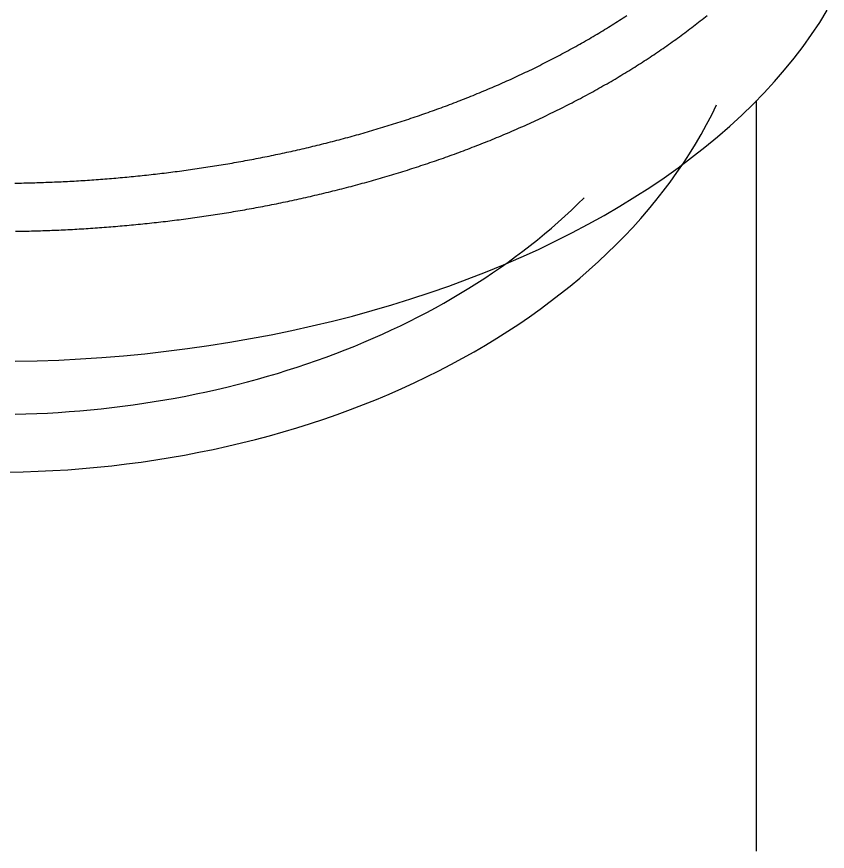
# Model space of a CAD drawing. Extents: x -6.6 to 49.4, y -19.1 to 32.1.
# Drawn here: x 41.1 to 47.05, y 17.78 to 23.9 of the extents above; entities that cross this region are included whole.
import ezdxf

# ---------------------------------------------------------------- set-up
doc = ezdxf.new("R2010")
doc.units = 0
doc.layers.get('0').update_dxf_attribs({"linetype": 'CONTINUOUS'})

msp = doc.modelspace()

# ---------------------------------------------------------------- linework, layer by layer
at = {"color": 7, "linetype": 'CONTINUOUS'}
msp.add_line((46.526522, 17.776448), (46.526522, 23.286736), dxfattribs=at)
at = {"color": 7}
for points in [[(41.0835, 22.6814, 0), (41.0996, 22.6816, 0), (41.1157, 22.6819, 0), (41.1318, 22.6822, 0), (41.148, 22.6825, 0), (41.1641, 22.6829, 0), (41.1802, 22.6833, 0), (41.1963, 22.6837, 0), (41.2124, 22.6841, 0), (41.2286, 22.6845, 0), (41.2447, 22.685, 0), (41.2608, 22.6855, 0), (41.2769, 22.6861, 0), (41.293, 22.6866, 0), (41.3092, 22.6872, 0), (41.3253, 22.6878, 0), (41.3414, 22.6884, 0), (41.3575, 22.6891, 0), (41.3737, 22.6897, 0), (41.3898, 22.6904, 0), (41.4059, 22.6912, 0), (41.422, 22.6919, 0), (41.4381, 22.6927, 0), (41.4542, 22.6935, 0), (41.4704, 22.6943, 0), (41.4865, 22.6952, 0), (41.5026, 22.696, 0), (41.5187, 22.6969, 0), (41.5348, 22.6979, 0), (41.551, 22.6988, 0), (41.5671, 22.6998, 0), (41.5832, 22.7008, 0), (41.5993, 22.7018, 0), (41.6154, 22.7029, 0), (41.6315, 22.704, 0), (41.6476, 22.7051, 0), (41.6638, 22.7062, 0), (41.6799, 22.7073, 0), (41.696, 22.7085, 0), (41.7121, 22.7097, 0), (41.7282, 22.7109, 0), (41.7443, 22.7122, 0), (41.7604, 22.7135, 0), (41.7765, 22.7148, 0), (41.7926, 22.7161, 0), (41.8087, 22.7175, 0), (41.8248, 22.7188, 0), (41.8409, 22.7202, 0), (41.857, 22.7217, 0), (41.8731, 22.7231, 0), (41.8892, 22.7246, 0), (41.9053, 22.7261, 0), (41.9214, 22.7276, 0), (41.9375, 22.7292, 0), (41.9536, 22.7308, 0), (41.9697, 22.7324, 0), (41.9858, 22.734, 0), (42.0019, 22.7357, 0), (42.018, 22.7374, 0), (42.0341, 22.7391, 0), (42.0502, 22.7408, 0), (42.0663, 22.7426, 0), (42.0824, 22.7443, 0), (42.0985, 22.7461, 0), (42.1146, 22.748, 0), (42.1307, 22.7498, 0), (42.1467, 22.7517, 0), (42.1628, 22.7536, 0), (42.1789, 22.7556, 0), (42.195, 22.7576, 0), (42.2111, 22.7595, 0), (42.2272, 22.7616, 0), (42.2433, 22.7636, 0), (42.2594, 22.7657, 0), (42.2755, 22.7678, 0), (42.2915, 22.7699, 0), (42.3076, 22.7721, 0), (42.3237, 22.7742, 0), (42.3398, 22.7764, 0), (42.3559, 22.7787, 0), (42.372, 22.7809, 0), (42.388, 22.7832, 0), (42.4041, 22.7855, 0), (42.4202, 22.7879, 0), (42.4363, 22.7902, 0), (42.4524, 22.7926, 0), (42.4684, 22.795, 0), (42.4845, 22.7975, 0), (42.5006, 22.7999, 0), (42.5167, 22.8024, 0), (42.5327, 22.805, 0), (42.5488, 22.8075, 0), (42.5649, 22.8101, 0), (42.5809, 22.8127, 0), (42.597, 22.8154, 0), (42.6131, 22.818, 0), (42.6291, 22.8207, 0), (42.6452, 22.8234, 0), (42.6613, 22.8262, 0), (42.6773, 22.8289, 0), (42.6934, 22.8317, 0), (42.7095, 22.8346, 0), (42.7255, 22.8374, 0), (42.7416, 22.8403, 0), (42.7577, 22.8432, 0), (42.7737, 22.8462, 0), (42.7898, 22.8492, 0), (42.8058, 22.8521, 0), (42.8219, 22.8552, 0), (42.8379, 22.8582, 0), (42.854, 22.8613, 0), (42.87, 22.8644, 0), (42.8861, 22.8676, 0), (42.9021, 22.8707, 0), (42.9182, 22.8739, 0), (42.9342, 22.8772, 0), (42.9503, 22.8804, 0), (42.9663, 22.8837, 0), (42.9824, 22.887, 0), (42.9984, 22.8903, 0), (43.0144, 22.8937, 0), (43.0305, 22.8971, 0), (43.0465, 22.9005, 0), (43.0625, 22.904, 0), (43.0786, 22.9075, 0), (43.0946, 22.911, 0), (43.1106, 22.9145, 0), (43.1267, 22.9181, 0), (43.1427, 22.9217, 0), (43.1587, 22.9253, 0), (43.1748, 22.929, 0), (43.1908, 22.9327, 0), (43.2068, 22.9364, 0), (43.2228, 22.9402, 0), (43.2388, 22.9439, 0), (43.2549, 22.9478, 0), (43.2709, 22.9516, 0), (43.2869, 22.9555, 0), (43.3029, 22.9594, 0), (43.3189, 22.9633, 0), (43.3349, 22.9673, 0), (43.351, 22.9712, 0), (43.367, 22.9753, 0), (43.383, 22.9793, 0), (43.399, 22.9834, 0), (43.415, 22.9875, 0), (43.431, 22.9917, 0), (43.4471, 22.9959, 0), (43.4631, 23.0001, 0), (43.4791, 23.0043, 0), (43.4951, 23.0086, 0), (43.5111, 23.0129, 0), (43.5271, 23.0172, 0), (43.5431, 23.0216, 0), (43.5591, 23.026, 0), (43.5751, 23.0304, 0), (43.5911, 23.0349, 0), (43.6071, 23.0394, 0), (43.6231, 23.0439, 0), (43.6391, 23.0485, 0), (43.6551, 23.0531, 0), (43.6711, 23.0577, 0), (43.687, 23.0624, 0), (43.703, 23.0671, 0), (43.719, 23.0718, 0), (43.735, 23.0765, 0), (43.7509, 23.0813, 0), (43.7669, 23.0861, 0), (43.7828, 23.091, 0), (43.7988, 23.0959, 0), (43.8147, 23.1008, 0), (43.8307, 23.1058, 0), (43.8466, 23.1108, 0), (43.8626, 23.1158, 0), (43.8785, 23.1208, 0), (43.8944, 23.1259, 0), (43.9103, 23.131, 0), (43.9262, 23.1362, 0), (43.9421, 23.1414, 0), (43.958, 23.1466, 0), (43.9739, 23.1519, 0), (43.9898, 23.1572, 0), (44.0057, 23.1625, 0), (44.0215, 23.1678, 0), (44.0374, 23.1732, 0), (44.0532, 23.1787, 0), (44.0691, 23.1841, 0), (44.0849, 23.1896, 0), (44.1007, 23.1951, 0), (44.1166, 23.2007, 0), (44.1324, 23.2063, 0), (44.1482, 23.2119, 0), (44.164, 23.2176, 0), (44.1797, 23.2233, 0), (44.1955, 23.229, 0), (44.2113, 23.2348, 0), (44.227, 23.2406, 0), (44.2428, 23.2464, 0), (44.2585, 23.2523, 0), (44.2742, 23.2582, 0), (44.2899, 23.2642, 0), (44.3057, 23.2702, 0), (44.3213, 23.2762, 0), (44.337, 23.2822, 0), (44.3527, 23.2883, 0), (44.3684, 23.2944, 0), (44.384, 23.3006, 0), (44.3996, 23.3068, 0), (44.4153, 23.313, 0), (44.4309, 23.3193, 0), (44.4465, 23.3256, 0), (44.4621, 23.3319, 0), (44.4776, 23.3383, 0), (44.4932, 23.3447, 0), (44.5087, 23.3511, 0), (44.5243, 23.3576, 0), (44.5398, 23.3641, 0), (44.5553, 23.3707, 0), (44.5708, 23.3773, 0), (44.5863, 23.3839, 0), (44.6018, 23.3906, 0), (44.6172, 23.3973, 0), (44.6326, 23.404, 0), (44.648, 23.4108, 0), (44.6634, 23.4176, 0), (44.6788, 23.4244, 0), (44.6941, 23.4313, 0), (44.7095, 23.4382, 0), (44.7248, 23.4451, 0), (44.74, 23.4521, 0), (44.7553, 23.4591, 0), (44.7705, 23.4662, 0), (44.7857, 23.4733, 0), (44.8009, 23.4804, 0), (44.8161, 23.4875, 0), (44.8312, 23.4947, 0), (44.8463, 23.5019, 0), (44.8614, 23.5092, 0), (44.8765, 23.5164, 0), (44.8915, 23.5238, 0), (44.9065, 23.5311, 0), (44.9215, 23.5385, 0), (44.9364, 23.5459, 0), (44.9514, 23.5534, 0), (44.9662, 23.5608, 0), (44.9811, 23.5684, 0), (44.9959, 23.5759, 0), (45.0108, 23.5835, 0), (45.0255, 23.5911, 0), (45.0403, 23.5987, 0), (45.055, 23.6064, 0), (45.0697, 23.6141, 0), (45.0843, 23.6218, 0), (45.0989, 23.6296, 0), (45.1135, 23.6374, 0), (45.1281, 23.6452, 0), (45.1426, 23.6531, 0), (45.1571, 23.661, 0), (45.1716, 23.6689, 0), (45.186, 23.6769, 0), (45.2004, 23.6849, 0), (45.2147, 23.6929, 0), (45.2291, 23.7009, 0), (45.2433, 23.709, 0), (45.2576, 23.7171, 0), (45.2718, 23.7253, 0), (45.286, 23.7334, 0), (45.3001, 23.7416, 0), (45.3142, 23.7498, 0), (45.3283, 23.7581, 0), (45.3423, 23.7664, 0), (45.3563, 23.7747, 0), (45.3702, 23.7831, 0), (45.3841, 23.7914, 0), (45.398, 23.7998, 0), (45.4118, 23.8083, 0), (45.4256, 23.8167, 0), (45.4394, 23.8252, 0), (45.4531, 23.8337, 0), (45.4667, 23.8423, 0), (45.4803, 23.8508, 0), (45.4939, 23.8594, 0), (45.5075, 23.8681, 0), (45.521, 23.8767, 0), (45.5344, 23.8854, 0), (45.5478, 23.8941, 0), (45.5612, 23.9029, 0), (45.5745, 23.9116, 0)], [(41.0888, 22.3279, 0), (41.1054, 22.3281, 0), (41.1221, 22.3284, 0), (41.1387, 22.3287, 0), (41.1554, 22.3291, 0), (41.1721, 22.3294, 0), (41.1887, 22.3298, 0), (41.2054, 22.3302, 0), (41.2221, 22.3307, 0), (41.2387, 22.3311, 0), (41.2554, 22.3316, 0), (41.2721, 22.3321, 0), (41.2887, 22.3327, 0), (41.3054, 22.3333, 0), (41.322, 22.3339, 0), (41.3387, 22.3345, 0), (41.3554, 22.3351, 0), (41.372, 22.3358, 0), (41.3887, 22.3365, 0), (41.4054, 22.3372, 0), (41.422, 22.338, 0), (41.4387, 22.3388, 0), (41.4554, 22.3396, 0), (41.472, 22.3404, 0), (41.4887, 22.3412, 0), (41.5053, 22.3421, 0), (41.522, 22.343, 0), (41.5387, 22.344, 0), (41.5553, 22.3449, 0), (41.572, 22.3459, 0), (41.5887, 22.3469, 0), (41.6053, 22.3479, 0), (41.622, 22.349, 0), (41.6386, 22.3501, 0), (41.6553, 22.3512, 0), (41.6719, 22.3523, 0), (41.6886, 22.3535, 0), (41.7053, 22.3547, 0), (41.7219, 22.3559, 0), (41.7386, 22.3572, 0), (41.7552, 22.3584, 0), (41.7719, 22.3597, 0), (41.7885, 22.361, 0), (41.8052, 22.3624, 0), (41.8218, 22.3638, 0), (41.8385, 22.3652, 0), (41.8551, 22.3666, 0), (41.8718, 22.368, 0), (41.8884, 22.3695, 0), (41.9051, 22.371, 0), (41.9217, 22.3726, 0), (41.9384, 22.3741, 0), (41.955, 22.3757, 0), (41.9717, 22.3773, 0), (41.9883, 22.3789, 0), (42.0049, 22.3806, 0), (42.0216, 22.3823, 0), (42.0382, 22.384, 0), (42.0549, 22.3857, 0), (42.0715, 22.3875, 0), (42.0882, 22.3893, 0), (42.1048, 22.3911, 0), (42.1215, 22.393, 0), (42.1381, 22.3948, 0), (42.1547, 22.3967, 0), (42.1714, 22.3987, 0), (42.188, 22.4006, 0), (42.2047, 22.4026, 0), (42.2213, 22.4046, 0), (42.2379, 22.4066, 0), (42.2546, 22.4087, 0), (42.2712, 22.4108, 0), (42.2879, 22.4129, 0), (42.3045, 22.415, 0), (42.3211, 22.4172, 0), (42.3378, 22.4194, 0), (42.3544, 22.4216, 0), (42.3711, 22.4239, 0), (42.3877, 22.4262, 0), (42.4043, 22.4285, 0), (42.421, 22.4308, 0), (42.4376, 22.4332, 0), (42.4542, 22.4355, 0), (42.4709, 22.438, 0), (42.4875, 22.4404, 0), (42.5041, 22.4429, 0), (42.5208, 22.4454, 0), (42.5374, 22.4479, 0), (42.554, 22.4505, 0), (42.5707, 22.4531, 0), (42.5873, 22.4557, 0), (42.6039, 22.4583, 0), (42.6205, 22.461, 0), (42.6372, 22.4637, 0), (42.6538, 22.4664, 0), (42.6704, 22.4692, 0), (42.687, 22.472, 0), (42.7037, 22.4748, 0), (42.7203, 22.4776, 0), (42.7369, 22.4805, 0), (42.7535, 22.4834, 0), (42.7702, 22.4863, 0), (42.7868, 22.4893, 0), (42.8034, 22.4923, 0), (42.82, 22.4953, 0), (42.8366, 22.4983, 0), (42.8533, 22.5014, 0), (42.8699, 22.5045, 0), (42.8865, 22.5076, 0), (42.9031, 22.5108, 0), (42.9197, 22.514, 0), (42.9363, 22.5172, 0), (42.953, 22.5204, 0), (42.9696, 22.5237, 0), (42.9862, 22.527, 0), (43.0028, 22.5304, 0), (43.0194, 22.5337, 0), (43.036, 22.5371, 0), (43.0526, 22.5406, 0), (43.0692, 22.544, 0), (43.0858, 22.5475, 0), (43.1024, 22.551, 0), (43.119, 22.5546, 0), (43.1357, 22.5582, 0), (43.1523, 22.5618, 0), (43.1689, 22.5654, 0), (43.1855, 22.5691, 0), (43.2021, 22.5728, 0), (43.2187, 22.5765, 0), (43.2353, 22.5803, 0), (43.2519, 22.5841, 0), (43.2684, 22.5879, 0), (43.285, 22.5917, 0), (43.3016, 22.5956, 0), (43.3182, 22.5995, 0), (43.3348, 22.6035, 0), (43.3514, 22.6075, 0), (43.368, 22.6115, 0), (43.3846, 22.6155, 0), (43.4012, 22.6196, 0), (43.4178, 22.6237, 0), (43.4344, 22.6278, 0), (43.4509, 22.632, 0), (43.4675, 22.6362, 0), (43.4841, 22.6404, 0), (43.5007, 22.6447, 0), (43.5173, 22.649, 0), (43.5339, 22.6533, 0), (43.5505, 22.6577, 0), (43.5671, 22.6621, 0), (43.5837, 22.6665, 0), (43.6003, 22.671, 0), (43.6169, 22.6755, 0), (43.6335, 22.68, 0), (43.65, 22.6845, 0), (43.6666, 22.6891, 0), (43.6832, 22.6938, 0), (43.6998, 22.6984, 0), (43.7164, 22.7031, 0), (43.7329, 22.7079, 0), (43.7495, 22.7126, 0), (43.7661, 22.7174, 0), (43.7827, 22.7222, 0), (43.7992, 22.7271, 0), (43.8158, 22.732, 0), (43.8323, 22.7369, 0), (43.8489, 22.7419, 0), (43.8654, 22.7469, 0), (43.882, 22.7519, 0), (43.8985, 22.757, 0), (43.9151, 22.7621, 0), (43.9316, 22.7673, 0), (43.9481, 22.7724, 0), (43.9647, 22.7776, 0), (43.9812, 22.7829, 0), (43.9977, 22.7882, 0), (44.0142, 22.7935, 0), (44.0307, 22.7988, 0), (44.0472, 22.8042, 0), (44.0637, 22.8096, 0), (44.0802, 22.8151, 0), (44.0966, 22.8206, 0), (44.1131, 22.8261, 0), (44.1296, 22.8316, 0), (44.146, 22.8372, 0), (44.1625, 22.8429, 0), (44.1789, 22.8485, 0), (44.1953, 22.8542, 0), (44.2118, 22.86, 0), (44.2282, 22.8657, 0), (44.2446, 22.8715, 0), (44.261, 22.8774, 0), (44.2774, 22.8833, 0), (44.2938, 22.8892, 0), (44.3101, 22.8951, 0), (44.3265, 22.9011, 0), (44.3429, 22.9072, 0), (44.3592, 22.9132, 0), (44.3755, 22.9193, 0), (44.3919, 22.9255, 0), (44.4082, 22.9316, 0), (44.4245, 22.9378, 0), (44.4408, 22.9441, 0), (44.4571, 22.9504, 0), (44.4733, 22.9567, 0), (44.4896, 22.9631, 0), (44.5059, 22.9695, 0), (44.5221, 22.9759, 0), (44.5383, 22.9824, 0), (44.5545, 22.9889, 0), (44.5708, 22.9954, 0), (44.5869, 23.002, 0), (44.6031, 23.0086, 0), (44.6193, 23.0153, 0), (44.6355, 23.022, 0), (44.6516, 23.0287, 0), (44.6677, 23.0355, 0), (44.6838, 23.0423, 0), (44.7, 23.0491, 0), (44.716, 23.056, 0), (44.7321, 23.0629, 0), (44.7482, 23.0699, 0), (44.7642, 23.0769, 0), (44.7802, 23.0839, 0), (44.7962, 23.091, 0), (44.8122, 23.0981, 0), (44.8282, 23.1053, 0), (44.8441, 23.1125, 0), (44.86, 23.1197, 0), (44.8759, 23.1269, 0), (44.8918, 23.1342, 0), (44.9076, 23.1416, 0), (44.9234, 23.1489, 0), (44.9392, 23.1563, 0), (44.955, 23.1638, 0), (44.9707, 23.1712, 0), (44.9864, 23.1787, 0), (45.0021, 23.1863, 0), (45.0178, 23.1939, 0), (45.0335, 23.2015, 0), (45.0491, 23.2091, 0), (45.0647, 23.2168, 0), (45.0802, 23.2245, 0), (45.0957, 23.2323, 0), (45.1112, 23.2401, 0), (45.1267, 23.2479, 0), (45.1422, 23.2557, 0), (45.1576, 23.2636, 0), (45.173, 23.2715, 0), (45.1883, 23.2795, 0), (45.2036, 23.2875, 0), (45.2189, 23.2955, 0), (45.2342, 23.3036, 0), (45.2494, 23.3117, 0), (45.2646, 23.3198, 0), (45.2798, 23.3279, 0), (45.2949, 23.3361, 0), (45.31, 23.3444, 0), (45.3251, 23.3526, 0), (45.3401, 23.3609, 0), (45.3551, 23.3692, 0), (45.37, 23.3776, 0), (45.3849, 23.386, 0), (45.3998, 23.3944, 0), (45.4147, 23.4028, 0), (45.4295, 23.4113, 0), (45.4443, 23.4198, 0), (45.459, 23.4284, 0), (45.4737, 23.4369, 0), (45.4884, 23.4456, 0), (45.503, 23.4542, 0), (45.5176, 23.4629, 0), (45.5321, 23.4716, 0), (45.5466, 23.4803, 0), (45.5611, 23.4891, 0), (45.5755, 23.4978, 0), (45.5899, 23.5067, 0), (45.6042, 23.5155, 0), (45.6185, 23.5244, 0), (45.6327, 23.5333, 0), (45.647, 23.5423, 0), (45.6611, 23.5512, 0), (45.6752, 23.5602, 0), (45.6893, 23.5693, 0), (45.7034, 23.5783, 0), (45.7174, 23.5874, 0), (45.7313, 23.5966, 0), (45.7452, 23.6057, 0), (45.759, 23.6149, 0), (45.7729, 23.6241, 0), (45.7866, 23.6333, 0), (45.8003, 23.6426, 0), (45.814, 23.6519, 0), (45.8276, 23.6612, 0), (45.8412, 23.6706, 0), (45.8547, 23.6799, 0), (45.8682, 23.6893, 0), (45.8816, 23.6988, 0), (45.895, 23.7082, 0), (45.9083, 23.7177, 0), (45.9215, 23.7272, 0), (45.9348, 23.7368, 0), (45.9479, 23.7463, 0), (45.9611, 23.7559, 0), (45.9741, 23.7655, 0), (45.9871, 23.7752, 0), (46.0001, 23.7848, 0), (46.013, 23.7945, 0), (46.0259, 23.8042, 0), (46.0387, 23.814, 0), (46.0515, 23.8237, 0), (46.0642, 23.8335, 0), (46.0768, 23.8433, 0), (46.0894, 23.8531, 0), (46.102, 23.863, 0), (46.1145, 23.8729, 0), (46.1269, 23.8828, 0), (46.1393, 23.8927, 0), (46.1517, 23.9027, 0), (46.164, 23.9126, 0)]]:
    msp.add_polyline3d(points, dxfattribs=at)
at = {"color": 7, "linetype": 'CONTINUOUS'}
for points in [[(41.086, 21.3733, 0), (41.2455, 21.3768, 0), (41.4047, 21.3826, 0), (41.5636, 21.3908, 0), (41.7222, 21.4014, 0), (41.8803, 21.4142, 0), (42.0378, 21.4294, 0), (42.1946, 21.4468, 0), (42.3507, 21.4666, 0), (42.5059, 21.4887, 0), (42.6602, 21.513, 0), (42.8134, 21.5396, 0), (42.9655, 21.5684, 0), (43.1163, 21.5994, 0), (43.2658, 21.6327, 0), (43.414, 21.6681, 0), (43.5606, 21.7058, 0), (43.7056, 21.7455, 0), (43.849, 21.7874, 0), (43.9906, 21.8313, 0), (44.1304, 21.8774, 0), (44.2682, 21.9254, 0), (44.404, 21.9755, 0), (44.5377, 22.0275, 0), (44.6693, 22.0815, 0), (44.7986, 22.1375, 0), (44.9255, 22.1952, 0), (45.0501, 22.2549, 0), (45.1721, 22.3163, 0), (45.2917, 22.3796, 0), (45.4085, 22.4445, 0), (45.5227, 22.5112, 0), (45.6341, 22.5795, 0), (45.7427, 22.6494, 0), (45.8484, 22.7209, 0), (45.9511, 22.794, 0), (46.0508, 22.8685, 0), (46.1474, 22.9445, 0), (46.2408, 23.0218, 0), (46.3311, 23.1005, 0), (46.4181, 23.1805, 0), (46.5018, 23.2618, 0), (46.5821, 23.3443, 0), (46.659, 23.4279, 0), (46.7325, 23.5126, 0), (46.8025, 23.5984, 0), (46.8689, 23.6852, 0), (46.9317, 23.7729, 0), (46.991, 23.8615, 0), (47.0466, 23.951, 0)], [(41.0356, 20.5597, 0), (41.1446, 20.5619, 0), (41.2535, 20.5657, 0), (41.3623, 20.5709, 0), (41.4709, 20.5777, 0), (41.5794, 20.5859, 0), (41.6876, 20.5957, 0), (41.7954, 20.6069, 0), (41.903, 20.6196, 0), (42.0102, 20.6338, 0), (42.117, 20.6494, 0), (42.2233, 20.6666, 0), (42.3292, 20.6852, 0), (42.4345, 20.7052, 0), (42.5392, 20.7267, 0), (42.6433, 20.7496, 0), (42.7468, 20.774, 0), (42.8496, 20.7997, 0), (42.9516, 20.8269, 0), (43.0529, 20.8555, 0), (43.1534, 20.8855, 0), (43.253, 20.9168, 0), (43.3518, 20.9496, 0), (43.4496, 20.9836, 0), (43.5465, 21.019, 0), (43.6424, 21.0558, 0), (43.7372, 21.0938, 0), (43.831, 21.1332, 0), (43.9237, 21.1738, 0), (44.0152, 21.2157, 0), (44.1056, 21.2589, 0), (44.1948, 21.3033, 0), (44.2827, 21.3489, 0), (44.3694, 21.3957, 0), (44.4547, 21.4437, 0), (44.5387, 21.4929, 0), (44.6214, 21.5432, 0), (44.7026, 21.5946, 0), (44.7824, 21.6472, 0), (44.8608, 21.7008, 0), (44.9377, 21.7555, 0), (45.013, 21.8113, 0), (45.0868, 21.868, 0), (45.159, 21.9258, 0), (45.2296, 21.9846, 0), (45.2986, 22.0443, 0), (45.3659, 22.105, 0), (45.4315, 22.1666, 0), (45.4954, 22.2291, 0), (45.5576, 22.2924, 0), (45.618, 22.3566, 0), (45.6767, 22.4216, 0), (45.7335, 22.4874, 0), (45.7886, 22.554, 0), (45.8418, 22.6213, 0), (45.8931, 22.6894, 0), (45.9425, 22.7581, 0), (45.9901, 22.8275, 0), (46.0357, 22.8975, 0), (46.0794, 22.9682, 0), (46.1211, 23.0394, 0), (46.1608, 23.1112, 0), (46.1986, 23.1836, 0), (46.2344, 23.2564, 0)], [(41.0851, 20.9849, 0), (41.1644, 20.987, 0), (41.2436, 20.9899, 0), (41.3227, 20.9937, 0), (41.4018, 20.9983, 0), (41.4807, 21.0037, 0), (41.5595, 21.01, 0), (41.6382, 21.0171, 0), (41.7167, 21.0251, 0), (41.795, 21.0339, 0), (41.8732, 21.0435, 0), (41.9511, 21.0539, 0), (42.0288, 21.0651, 0), (42.1062, 21.0772, 0), (42.1834, 21.0901, 0), (42.2603, 21.1038, 0), (42.3369, 21.1183, 0), (42.4132, 21.1337, 0), (42.4892, 21.1498, 0), (42.5648, 21.1667, 0), (42.64, 21.1845, 0), (42.7149, 21.203, 0), (42.7894, 21.2223, 0), (42.8634, 21.2424, 0), (42.937, 21.2633, 0), (43.0102, 21.285, 0), (43.0828, 21.3074, 0), (43.1551, 21.3306, 0), (43.2268, 21.3546, 0), (43.298, 21.3793, 0), (43.3686, 21.4047, 0), (43.4387, 21.431, 0), (43.5083, 21.4579, 0), (43.5773, 21.4856, 0), (43.6456, 21.514, 0), (43.7134, 21.5431, 0), (43.7806, 21.573, 0), (43.8471, 21.6035, 0), (43.9129, 21.6348, 0), (43.9781, 21.6667, 0), (44.0426, 21.6994, 0), (44.1064, 21.7327, 0), (44.1695, 21.7667, 0), (44.2319, 21.8013, 0), (44.2935, 21.8366, 0), (44.3544, 21.8726, 0), (44.4145, 21.9091, 0), (44.4738, 21.9464, 0), (44.5323, 21.9842, 0), (44.5901, 22.0227, 0), (44.647, 22.0617, 0), (44.703, 22.1014, 0), (44.7582, 22.1417, 0), (44.8126, 22.1825, 0), (44.8661, 22.2239, 0), (44.9187, 22.2659, 0), (44.9704, 22.3084, 0), (45.0212, 22.3514, 0), (45.0711, 22.395, 0), (45.1201, 22.4392, 0), (45.1681, 22.4838, 0), (45.2152, 22.5289, 0), (45.2613, 22.5745, 0)]]:
    msp.add_polyline3d(points, dxfattribs=at)

doc.saveas('drawing.dxf')
